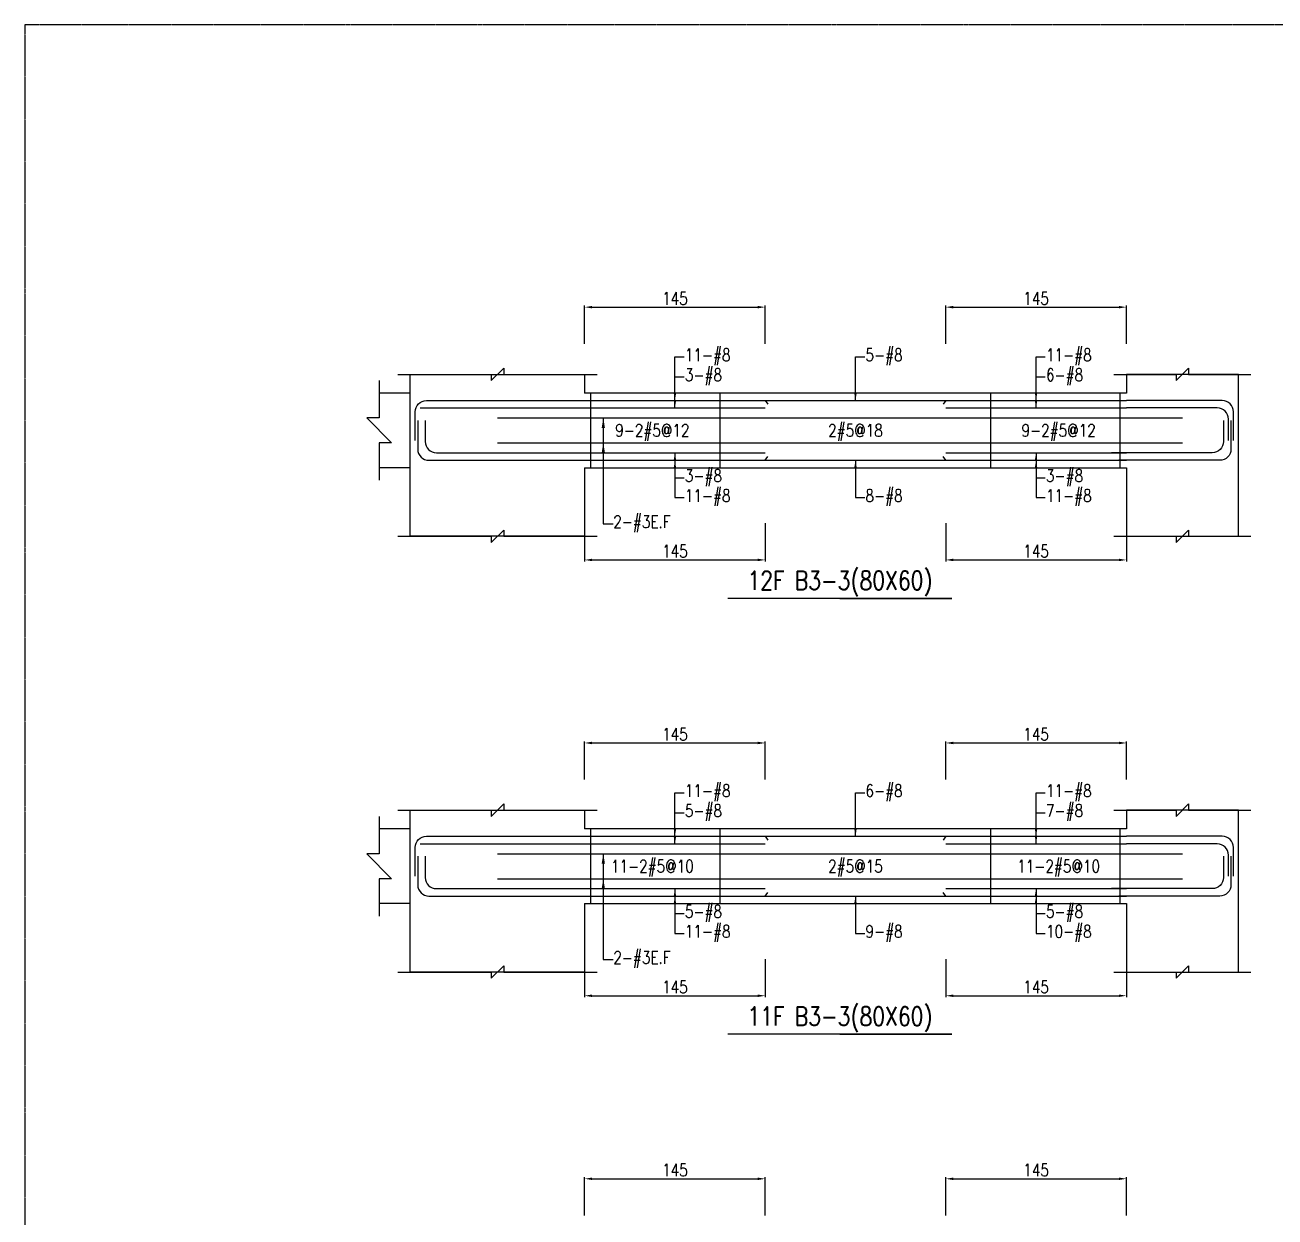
# Model space of a CAD drawing. Header units: millimetres. Extents: x 0 to 84580, y -12276 to 4373.
# Drawn here: x 26145 to 27149, y -1957 to -1000 of the extents above; entities that cross this region are included whole.
import ezdxf
from ezdxf.enums import TextEntityAlignment as Align

# ---------------------------------------------------------------- set-up
doc = ezdxf.new("R2010")
doc.units = ezdxf.units.MM
doc.header["$MEASUREMENT"] = 0
doc.linetypes.add('CENTER', pattern=[2, 1.25, -0.25, 0.25, -0.25])
for name, color, linetype in [('S-DIM', 2, 'Continuous'), ('S-GRID', 1, 'CENTER'), ('S-LEADER', 2, 'Continuous'), ('S-RC', 130, 'Continuous'), ('S-REINF', 6, 'Continuous'), ('S-TEXT', 2, 'Continuous')]:
    doc.layers.add(name, color=color, linetype=linetype)
doc.styles.add('CS4', font='romans.shx', dxfattribs={"width": 0.8, "bigfont": 'lsp.shx'})
doc.styles.get("Standard").update_dxf_attribs({"font": 'arial.ttf'})
doc.dimstyles.new('ISO-25', dxfattribs={"dimtxt": 2.5, "dimasz": 2.5, "dimexe": 1.25, "dimexo": 0.625, "dimtad": 1, "dimtxsty": 'Standard', "dimcen": 2.5, "dimadec": 0, "dimazin": 0, "dimtfac": 1, "dimtmove": 0, "dimatfit": 3, "dimfxl": 0, "dimarcsym": 0})

# ---------------------------------------------------------------- blocks, each defined once
blk = doc.blocks.new('*D725')
at = {"layer": 'DEFPOINTS', "color": 0, "transparency": 16777216}
for p in [(26739.4, -1926.6), (26594.4, -1956.6), (26739.4, -1956.6)]:
    blk.add_point(p, dxfattribs=at)
at = {"layer": 'S-DIM', "color": 0, "lineweight": -2, "transparency": 16777216}
for p, q in [((26594.4, -1956), (26594.4, -1925.3)), ((26600.4, -1926.6), (26733.4, -1926.6)), ((26739.4, -1956), (26739.4, -1925.3))]:
    blk.add_line(p, q, dxfattribs=at)
at = {"layer": 'S-DIM', "color": 0, "transparency": 16777216}
for points in [[(26600.4, -1925.6), (26600.4, -1927.6), (26594.4, -1926.6)], [(26733.4, -1925.6), (26733.4, -1927.6), (26739.4, -1926.6)]]:
    blk.add_solid(points, dxfattribs=at)
at = {"layer": 'S-DIM', "color": 0, "transparency": 16777216, "insert": (26666.9, -1919.6), "char_height": 10, "attachment_point": 5, "style": 'CS4'}
blk.add_mtext('145', dxfattribs=at)
blk = doc.blocks.new('*D726')
at = {"layer": 'DEFPOINTS', "color": 0, "transparency": 16777216}
for p in [(27029.4, -1926.6), (26884.4, -1956.6), (27029.4, -1956.6)]:
    blk.add_point(p, dxfattribs=at)
at = {"layer": 'S-DIM', "color": 0, "lineweight": -2, "transparency": 16777216}
for p, q in [((26884.4, -1956), (26884.4, -1925.3)), ((26890.4, -1926.6), (27023.4, -1926.6)), ((27029.4, -1956), (27029.4, -1925.3))]:
    blk.add_line(p, q, dxfattribs=at)
at = {"layer": 'S-DIM', "color": 0, "transparency": 16777216}
for points in [[(26890.4, -1925.6), (26890.4, -1927.6), (26884.4, -1926.6)], [(27023.4, -1925.6), (27023.4, -1927.6), (27029.4, -1926.6)]]:
    blk.add_solid(points, dxfattribs=at)
at = {"layer": 'S-DIM', "color": 0, "transparency": 16777216, "insert": (26956.9, -1919.6), "char_height": 10, "attachment_point": 5, "style": 'CS4'}
blk.add_mtext('145', dxfattribs=at)
blk = doc.blocks.new('*D729')
at = {"layer": 'DEFPOINTS', "color": 0, "transparency": 16777216}
for p in [(26739.4, -1576.6), (26594.4, -1606.6), (26739.4, -1606.6)]:
    blk.add_point(p, dxfattribs=at)
at = {"layer": 'S-DIM', "color": 0, "lineweight": -2, "transparency": 16777216}
for p, q in [((26594.4, -1606), (26594.4, -1575.3)), ((26739.4, -1606), (26739.4, -1575.3)), ((26600.4, -1576.6), (26733.4, -1576.6))]:
    blk.add_line(p, q, dxfattribs=at)
at = {"layer": 'S-DIM', "color": 0, "transparency": 16777216}
for points in [[(26600.4, -1575.6), (26600.4, -1577.6), (26594.4, -1576.6)], [(26733.4, -1575.6), (26733.4, -1577.6), (26739.4, -1576.6)]]:
    blk.add_solid(points, dxfattribs=at)
at = {"layer": 'S-DIM', "color": 0, "transparency": 16777216, "insert": (26666.9, -1569.6), "char_height": 10, "attachment_point": 5, "style": 'CS4'}
blk.add_mtext('145', dxfattribs=at)
blk = doc.blocks.new('*D730')
at = {"layer": 'DEFPOINTS', "color": 0, "transparency": 16777216}
for p in [(27029.4, -1576.6), (26884.4, -1606.6), (27029.4, -1606.6)]:
    blk.add_point(p, dxfattribs=at)
at = {"layer": 'S-DIM', "color": 0, "lineweight": -2, "transparency": 16777216}
for p, q in [((26884.4, -1606), (26884.4, -1575.3)), ((27029.4, -1606), (27029.4, -1575.3)), ((26890.4, -1576.6), (27023.4, -1576.6))]:
    blk.add_line(p, q, dxfattribs=at)
at = {"layer": 'S-DIM', "color": 0, "transparency": 16777216}
for points in [[(26890.4, -1575.6), (26890.4, -1577.6), (26884.4, -1576.6)], [(27023.4, -1575.6), (27023.4, -1577.6), (27029.4, -1576.6)]]:
    blk.add_solid(points, dxfattribs=at)
at = {"layer": 'S-DIM', "color": 0, "transparency": 16777216, "insert": (26956.9, -1569.6), "char_height": 10, "attachment_point": 5, "style": 'CS4'}
blk.add_mtext('145', dxfattribs=at)
blk = doc.blocks.new('*D731')
at = {"layer": 'DEFPOINTS', "color": 0, "transparency": 16777216}
for p in [(26594.4, -1749.6), (26739.4, -1749.6), (26739.4, -1779.6)]:
    blk.add_point(p, dxfattribs=at)
at = {"layer": 'S-DIM', "color": 0, "lineweight": -2, "transparency": 16777216}
for p, q in [((26594.4, -1750.2), (26594.4, -1780.8)), ((26739.4, -1750.2), (26739.4, -1780.8)), ((26600.4, -1779.6), (26733.4, -1779.6))]:
    blk.add_line(p, q, dxfattribs=at)
at = {"layer": 'S-DIM', "color": 0, "transparency": 16777216}
for points in [[(26600.4, -1778.6), (26600.4, -1780.6), (26594.4, -1779.6)], [(26733.4, -1778.6), (26733.4, -1780.6), (26739.4, -1779.6)]]:
    blk.add_solid(points, dxfattribs=at)
at = {"layer": 'S-DIM', "color": 0, "transparency": 16777216, "insert": (26666.9, -1772.6), "char_height": 10, "attachment_point": 5, "style": 'CS4'}
blk.add_mtext('145', dxfattribs=at)
blk = doc.blocks.new('*D732')
at = {"layer": 'DEFPOINTS', "color": 0, "transparency": 16777216}
for p in [(26884.4, -1749.6), (27029.4, -1749.6), (27029.4, -1779.6)]:
    blk.add_point(p, dxfattribs=at)
at = {"layer": 'S-DIM', "color": 0, "lineweight": -2, "transparency": 16777216}
for p, q in [((26884.4, -1750.2), (26884.4, -1780.8)), ((27029.4, -1750.2), (27029.4, -1780.8)), ((26890.4, -1779.6), (27023.4, -1779.6))]:
    blk.add_line(p, q, dxfattribs=at)
at = {"layer": 'S-DIM', "color": 0, "transparency": 16777216}
for points in [[(26890.4, -1778.6), (26890.4, -1780.6), (26884.4, -1779.6)], [(27023.4, -1778.6), (27023.4, -1780.6), (27029.4, -1779.6)]]:
    blk.add_solid(points, dxfattribs=at)
at = {"layer": 'S-DIM', "color": 0, "transparency": 16777216, "insert": (26956.9, -1772.6), "char_height": 10, "attachment_point": 5, "style": 'CS4'}
blk.add_mtext('145', dxfattribs=at)
blk = doc.blocks.new('*D739')
at = {"layer": 'DEFPOINTS', "color": 0, "transparency": 16777216}
for p in [(26739.4, -1226.6), (26594.4, -1256.6), (26739.4, -1256.6)]:
    blk.add_point(p, dxfattribs=at)
at = {"layer": 'S-DIM', "color": 0, "lineweight": -2, "transparency": 16777216}
for p, q in [((26594.4, -1256), (26594.4, -1225.3)), ((26600.4, -1226.6), (26733.4, -1226.6)), ((26739.4, -1256), (26739.4, -1225.3))]:
    blk.add_line(p, q, dxfattribs=at)
at = {"layer": 'S-DIM', "color": 0, "transparency": 16777216}
for points in [[(26600.4, -1225.6), (26600.4, -1227.6), (26594.4, -1226.6)], [(26733.4, -1225.6), (26733.4, -1227.6), (26739.4, -1226.6)]]:
    blk.add_solid(points, dxfattribs=at)
at = {"layer": 'S-DIM', "color": 0, "transparency": 16777216, "insert": (26666.9, -1219.6), "char_height": 10, "attachment_point": 5, "style": 'CS4'}
blk.add_mtext('145', dxfattribs=at)
blk = doc.blocks.new('*D740')
at = {"layer": 'DEFPOINTS', "color": 0, "transparency": 16777216}
for p in [(27029.4, -1226.6), (26884.4, -1256.6), (27029.4, -1256.6)]:
    blk.add_point(p, dxfattribs=at)
at = {"layer": 'S-DIM', "color": 0, "lineweight": -2, "transparency": 16777216}
for p, q in [((26884.4, -1256), (26884.4, -1225.3)), ((26890.4, -1226.6), (27023.4, -1226.6)), ((27029.4, -1256), (27029.4, -1225.3))]:
    blk.add_line(p, q, dxfattribs=at)
at = {"layer": 'S-DIM', "color": 0, "transparency": 16777216}
for points in [[(26890.4, -1225.6), (26890.4, -1227.6), (26884.4, -1226.6)], [(27023.4, -1225.6), (27023.4, -1227.6), (27029.4, -1226.6)]]:
    blk.add_solid(points, dxfattribs=at)
at = {"layer": 'S-DIM', "color": 0, "transparency": 16777216, "insert": (26956.9, -1219.6), "char_height": 10, "attachment_point": 5, "style": 'CS4'}
blk.add_mtext('145', dxfattribs=at)
blk = doc.blocks.new('*D741')
at = {"layer": 'DEFPOINTS', "color": 0, "transparency": 16777216}
for p in [(26594.4, -1399.6), (26739.4, -1399.6), (26739.4, -1429.6)]:
    blk.add_point(p, dxfattribs=at)
at = {"layer": 'S-DIM', "color": 0, "lineweight": -2, "transparency": 16777216}
for p, q in [((26594.4, -1400.2), (26594.4, -1430.8)), ((26739.4, -1400.2), (26739.4, -1430.8)), ((26600.4, -1429.6), (26733.4, -1429.6))]:
    blk.add_line(p, q, dxfattribs=at)
at = {"layer": 'S-DIM', "color": 0, "transparency": 16777216}
for points in [[(26600.4, -1428.6), (26600.4, -1430.6), (26594.4, -1429.6)], [(26733.4, -1428.6), (26733.4, -1430.6), (26739.4, -1429.6)]]:
    blk.add_solid(points, dxfattribs=at)
at = {"layer": 'S-DIM', "color": 0, "transparency": 16777216, "insert": (26666.9, -1422.6), "char_height": 10, "attachment_point": 5, "style": 'CS4'}
blk.add_mtext('145', dxfattribs=at)
blk = doc.blocks.new('*D742')
at = {"layer": 'DEFPOINTS', "color": 0, "transparency": 16777216}
for p in [(26884.4, -1399.6), (27029.4, -1399.6), (27029.4, -1429.6)]:
    blk.add_point(p, dxfattribs=at)
at = {"layer": 'S-DIM', "color": 0, "lineweight": -2, "transparency": 16777216}
for p, q in [((26884.4, -1400.2), (26884.4, -1430.8)), ((27029.4, -1400.2), (27029.4, -1430.8)), ((26890.4, -1429.6), (27023.4, -1429.6))]:
    blk.add_line(p, q, dxfattribs=at)
at = {"layer": 'S-DIM', "color": 0, "transparency": 16777216}
for points in [[(26890.4, -1428.6), (26890.4, -1430.6), (26884.4, -1429.6)], [(27023.4, -1428.6), (27023.4, -1430.6), (27029.4, -1429.6)]]:
    blk.add_solid(points, dxfattribs=at)
at = {"layer": 'S-DIM', "color": 0, "transparency": 16777216, "insert": (26956.9, -1422.6), "char_height": 10, "attachment_point": 5, "style": 'CS4'}
blk.add_mtext('145', dxfattribs=at)

msp = doc.modelspace()

# ---------------------------------------------------------------- linework, layer by layer
for p, q in [((26454.395, -1295.575), (26429.395, -1295.575)), ((26454.395, -1355.575), (26429.395, -1355.575)), ((26454.395, -1645.575), (26429.395, -1645.575)), ((26454.395, -1705.575), (26429.395, -1705.575))]:
    msp.add_line(p, q)
at = {"layer": 'S-GRID'}
msp.add_lwpolyline([(26145, -3069), (29374, -3069), (29374, -1000), (26145, -1000), (26145, -3069)], dxfattribs=at)
at = {"layer": 'S-RC'}
for points in [[(26444.395, -1280.575), (26519.395, -1280.59), (26519.394, -1285.59), (26529.396, -1275.592), (26529.395, -1280.592), (26604.395, -1280.607)], [(26594.395, -1355.575), (26594.395, -1410.575), (26454.395, -1410.575), (26454.395, -1280.575), (26594.395, -1280.575), (26594.395, -1295.575)], [(27019.395, -1280.575), (27069.395, -1280.585), (27069.394, -1285.585), (27079.396, -1275.587), (27079.395, -1280.587), (27129.395, -1280.597)], [(27029.395, -1355.575), (27029.395, -1410.575), (27119.395, -1410.575), (27119.395, -1280.575), (27029.395, -1280.575), (27029.395, -1295.575)], [(26429.395, -1285.575), (26429.395, -1315.575), (26419.395, -1315.575), (26439.395, -1335.575), (26429.395, -1335.575), (26429.395, -1365.575)], [(27029.395, -1295.575), (26594.395, -1295.575)], [(26594.395, -1355.575), (27029.395, -1355.575)], [(26444.395, -1410.575), (26519.395, -1410.59), (26519.394, -1415.59), (26529.396, -1405.592), (26529.395, -1410.592), (26604.395, -1410.607)], [(27019.395, -1410.575), (27069.395, -1410.585), (27069.394, -1415.585), (27079.396, -1405.587), (27079.395, -1410.587), (27129.395, -1410.597)], [(26799.395, -1460.575), (26889.395, -1460.575), (26709.395, -1460.575)], [(26444.395, -1630.575), (26519.395, -1630.59), (26519.394, -1635.59), (26529.396, -1625.592), (26529.395, -1630.592), (26604.395, -1630.607)], [(27019.395, -1630.575), (27069.395, -1630.585), (27069.394, -1635.585), (27079.396, -1625.587), (27079.395, -1630.587), (27129.395, -1630.597)], [(26429.395, -1635.575), (26429.395, -1665.575), (26419.395, -1665.575), (26439.395, -1685.575), (26429.395, -1685.575), (26429.395, -1715.575)], [(26594.395, -1705.575), (26594.395, -1760.575), (26454.395, -1760.575), (26454.395, -1630.575), (26594.395, -1630.575), (26594.395, -1645.575)], [(27029.395, -1705.575), (27029.395, -1760.575), (27119.395, -1760.575), (27119.395, -1630.575), (27029.395, -1630.575), (27029.395, -1645.575)], [(27029.395, -1645.575), (26594.395, -1645.575)], [(26594.395, -1705.575), (27029.395, -1705.575)], [(26444.395, -1760.575), (26519.395, -1760.59), (26519.394, -1765.59), (26529.396, -1755.592), (26529.395, -1760.592), (26604.395, -1760.607)], [(27019.395, -1760.575), (27069.395, -1760.585), (27069.394, -1765.585), (27079.396, -1755.587), (27079.395, -1760.587), (27129.395, -1760.597)], [(26799.395, -1810.575), (26889.395, -1810.575), (26709.395, -1810.575)]]:
    msp.add_lwpolyline(points, dxfattribs=at)
at = {"layer": 'S-REINF'}
for points in [[(26458.395, -1333.575), (26458.395, -1310.575, -0.41421356), (26467.395, -1301.575), (26594.395, -1301.575)], [(27115.395, -1333.575), (27115.395, -1310.575, 0.41421356), (27106.395, -1301.575), (27029.395, -1301.575)], [(27111.395, -1333.575), (27111.395, -1316.575, 0.41421356), (27102.395, -1307.575), (27029.395, -1307.575)], [(26460.395, -1317.575), (26460.395, -1340.575, 0.41421356), (26469.395, -1349.575), (26594.395, -1349.575)], [(26466.395, -1317.575), (26466.395, -1334.575, 0.41421356), (26475.395, -1343.575), (26594.395, -1343.575)], [(27107.395, -1317.575), (27107.395, -1334.575, -0.41421356), (27098.395, -1343.575), (27017.395, -1343.575)], [(27113.395, -1317.575), (27113.395, -1340.575, -0.41421356), (27104.395, -1349.575), (27023.395, -1349.575)], [(26458.395, -1683.575), (26458.395, -1660.575, -0.41421356), (26467.395, -1651.575), (26594.395, -1651.575)], [(27115.395, -1683.575), (27115.395, -1660.575, 0.41421356), (27106.395, -1651.575), (27029.395, -1651.575)], [(27111.395, -1683.575), (27111.395, -1666.575, 0.41421356), (27102.395, -1657.575), (27029.395, -1657.575)], [(26460.395, -1667.575), (26460.395, -1690.575, 0.41421356), (26469.395, -1699.575), (26594.395, -1699.575)], [(26466.395, -1667.575), (26466.395, -1684.575, 0.41421356), (26475.395, -1693.575), (26594.395, -1693.575)], [(27107.395, -1667.575), (27107.395, -1684.575, -0.41421356), (27098.395, -1693.575), (27017.395, -1693.575)], [(27113.395, -1667.575), (27113.395, -1690.575, -0.41421356), (27104.395, -1699.575), (27023.395, -1699.575)]]:
    msp.add_lwpolyline(points, format="xyb", dxfattribs=at)
for points in [[(26594.395, -1301.575), (26739.395, -1301.575)], [(26739.395, -1301.575), (26741.395, -1304.575)], [(26739.395, -1301.575), (26884.395, -1301.575)], [(26884.395, -1301.575), (26882.395, -1304.575)], [(26884.395, -1301.575), (27029.395, -1301.575)], [(26462.395, -1307.575), (26594.395, -1307.575)], [(26594.395, -1307.575), (26739.395, -1307.575)], [(26884.395, -1307.575), (27029.395, -1307.575)], [(26594.395, -1343.575), (26739.395, -1343.575)], [(26884.395, -1343.575), (27029.395, -1343.575)], [(26594.395, -1349.575), (26739.395, -1349.575)], [(26739.395, -1349.575), (26741.395, -1346.575)], [(26739.395, -1349.575), (26884.395, -1349.575)], [(26884.395, -1349.575), (26882.395, -1346.575)], [(26884.395, -1349.575), (27029.395, -1349.575)], [(26594.395, -1651.575), (26739.395, -1651.575)], [(26739.395, -1651.575), (26741.395, -1654.575)], [(26739.395, -1651.575), (26884.395, -1651.575)], [(26884.395, -1651.575), (26882.395, -1654.575)], [(26884.395, -1651.575), (27029.395, -1651.575)], [(26462.395, -1657.575), (26594.395, -1657.575)], [(26594.395, -1657.575), (26739.395, -1657.575)], [(26884.395, -1657.575), (27029.395, -1657.575)], [(26594.395, -1693.575), (26739.395, -1693.575)], [(26884.395, -1693.575), (27029.395, -1693.575)], [(26594.395, -1699.575), (26739.395, -1699.575)], [(26739.395, -1699.575), (26741.395, -1696.575)], [(26739.395, -1699.575), (26884.395, -1699.575)], [(26884.395, -1699.575), (26882.395, -1696.575)], [(26884.395, -1699.575), (27029.395, -1699.575)]]:
    msp.add_lwpolyline(points, dxfattribs=at)
at = {"layer": 'S-REINF', "color": 1}
for points in [[(26599.395, -1355.575), (26599.395, -1295.575)], [(26703.145, -1355.575), (26703.145, -1295.575)], [(26920.645, -1355.575), (26920.645, -1295.575)], [(27024.395, -1355.575), (27024.395, -1295.575)], [(26524.395, -1315.575), (27074.395, -1315.575)], [(26524.395, -1335.575), (27074.395, -1335.575)], [(26599.395, -1705.575), (26599.395, -1645.575)], [(26703.145, -1705.575), (26703.145, -1645.575)], [(26920.645, -1705.575), (26920.645, -1645.575)], [(27024.395, -1705.575), (27024.395, -1645.575)], [(26524.395, -1665.575), (27074.395, -1665.575)], [(26524.395, -1685.575), (27074.395, -1685.575)]]:
    msp.add_lwpolyline(points, dxfattribs=at)

# ---------------------------------------------------------------- texts
at = {"layer": 'S-LEADER', "char_height": 10, "attachment_point": 4, "style": 'CS4'}
for s, insert in [('11-#8', (26674.895, -1266.575)), ('5-#8', (26819.895, -1266.575)), ('11-#8', (26964.895, -1266.575)), ('3-#8', (26674.895, -1282.575)), ('6-#8', (26964.895, -1282.575)), ('3-#8', (26674.895, -1363.575)), ('3-#8', (26964.895, -1363.575)), ('11-#8', (26674.895, -1379.575)), ('8-#8', (26819.895, -1379.575)), ('11-#8', (26964.895, -1379.575)), ('11-#8', (26674.895, -1616.575)), ('6-#8', (26819.895, -1616.575)), ('11-#8', (26964.895, -1616.575)), ('5-#8', (26674.895, -1632.575)), ('7-#8', (26964.895, -1632.575)), ('5-#8', (26674.895, -1713.575)), ('5-#8', (26964.895, -1713.575)), ('11-#8', (26674.895, -1729.575)), ('9-#8', (26819.895, -1729.575)), ('10-#8', (26964.895, -1729.575))]:
    msp.add_mtext(s, dxfattribs=dict(at, insert=insert))
at = {"layer": 'S-LEADER', "color": 3, "char_height": 10, "attachment_point": 4, "style": 'CS4'}
for insert in [(26617.395, -1400.575), (26617.395, -1750.575)]:
    msp.add_mtext('2-#3E.F', dxfattribs=dict(at, insert=insert))
at = {"layer": 'S-RC', "style": 'CS4', "width": 0.8}
for s, p in [('12F B3-3(80X60)', (26799.395, -1453.575)), ('11F B3-3(80X60)', (26799.395, -1803.575))]:
    msp.add_text(s, height=15, dxfattribs=at).set_placement(p, align=Align.CENTER)
at = {"layer": 'S-TEXT', "color": 1, "style": 'CS4', "width": 0.8}
for s, p in [('9-2#5@12', (26648.77, -1330.575)), ('2#5@18', (26811.895, -1330.575)), ('9-2#5@12', (26975.02, -1330.575)), ('11-2#5@10', (26648.77, -1680.575)), ('2#5@15', (26811.895, -1680.575)), ('11-2#5@10', (26975.02, -1680.575))]:
    msp.add_text(s, height=10, dxfattribs=at).set_placement(p, align=Align.CENTER)

# ---------------------------------------------------------------- dimensions: what is measured, and where the dimension line sits
at = {"layer": 'S-DIM'}
for p1, p2, distance, picture, middle in [((26594.395, -1256.575), (26739.395, -1256.575), 30, '*D739', (26666.895, -1219.575)), ((26884.395, -1256.575), (27029.395, -1256.575), 30, '*D740', (26956.895, -1219.575)), ((26594.395, -1399.575), (26739.395, -1399.575), -30, '*D741', (26666.895, -1422.575)), ((26884.395, -1399.575), (27029.395, -1399.575), -30, '*D742', (26956.895, -1422.575)), ((26594.395, -1606.575), (26739.395, -1606.575), 30, '*D729', (26666.895, -1569.575)), ((26884.395, -1606.575), (27029.395, -1606.575), 30, '*D730', (26956.895, -1569.575)), ((26594.395, -1749.575), (26739.395, -1749.575), -30, '*D731', (26666.895, -1772.575)), ((26884.395, -1749.575), (27029.395, -1749.575), -30, '*D732', (26956.895, -1772.575)), ((26594.395, -1956.575), (26739.395, -1956.575), 30, '*D725', (26666.895, -1919.575)), ((26884.395, -1956.575), (27029.395, -1956.575), 30, '*D726', (26956.895, -1919.575))]:
    dim = msp.add_aligned_dim(p1=p1, p2=p2, distance=distance, dimstyle='ISO-25', override={"dimtxt": 10, "dimasz": 6, "dimgap": 2, "dimtxsty": 'CS4'}, dxfattribs=at)
    dim.commit()
    dim.dimension.update_dxf_attribs({"geometry": picture, "text_midpoint": middle})

# ---------------------------------------------------------------- leaders
at = {"layer": 'S-LEADER', "annotation_type": 0, "has_hookline": 1, "hookline_direction": 0}
for points, override, text_width in [([(26666.895, -1301.575), (26666.895, -1266.575), (26674.27, -1266.575)], {"dimasz": 6, "dimtad": 0}, 37.333), ([(26811.895, -1301.575), (26811.895, -1266.575), (26819.27, -1266.575)], {"dimasz": 6, "dimtad": 0}, 30.857), ([(26956.895, -1301.575), (26956.895, -1266.575), (26964.27, -1266.575)], {"dimasz": 6, "dimtad": 0}, 37.333), ([(26666.895, -1307.575), (26666.895, -1282.575), (26674.27, -1282.575)], {"dimasz": 6, "dimtad": 0}, 30.857), ([(26956.895, -1307.575), (26956.895, -1282.575), (26964.27, -1282.575)], {"dimasz": 6, "dimtad": 0}, 30.476), ([(26609.395, -1335.575), (26609.395, -1400.575), (26616.77, -1400.575)], {"dimasz": 8, "dimtad": 0}, 49.524), ([(26666.895, -1343.575), (26666.895, -1363.575), (26674.27, -1363.575)], {"dimasz": 6, "dimtad": 0}, 30.857), ([(26956.895, -1343.575), (26956.895, -1363.575), (26964.27, -1363.575)], {"dimasz": 6, "dimtad": 0}, 30.857), ([(26666.895, -1349.575), (26666.895, -1379.575), (26674.27, -1379.575)], {"dimasz": 6, "dimtad": 0}, 37.333), ([(26811.895, -1349.575), (26811.895, -1379.575), (26819.27, -1379.575)], {"dimasz": 6, "dimtad": 0}, 30.857), ([(26956.895, -1349.575), (26956.895, -1379.575), (26964.27, -1379.575)], {"dimasz": 6, "dimtad": 0}, 37.333), ([(26666.895, -1651.575), (26666.895, -1616.575), (26674.27, -1616.575)], {"dimasz": 6, "dimtad": 0}, 37.333), ([(26811.895, -1651.575), (26811.895, -1616.575), (26819.27, -1616.575)], {"dimasz": 6, "dimtad": 0}, 30.476), ([(26956.895, -1651.575), (26956.895, -1616.575), (26964.27, -1616.575)], {"dimasz": 6, "dimtad": 0}, 37.333), ([(26666.895, -1657.575), (26666.895, -1632.575), (26674.27, -1632.575)], {"dimasz": 6, "dimtad": 0}, 30.857), ([(26956.895, -1657.575), (26956.895, -1632.575), (26964.27, -1632.575)], {"dimasz": 6, "dimtad": 0}, 30.857), ([(26609.395, -1685.575), (26609.395, -1750.575), (26616.77, -1750.575)], {"dimasz": 8, "dimtad": 0}, 49.524), ([(26666.895, -1693.575), (26666.895, -1713.575), (26674.27, -1713.575)], {"dimasz": 6, "dimtad": 0}, 30.857), ([(26956.895, -1693.575), (26956.895, -1713.575), (26964.27, -1713.575)], {"dimasz": 6, "dimtad": 0}, 30.857), ([(26666.895, -1699.575), (26666.895, -1729.575), (26674.27, -1729.575)], {"dimasz": 6, "dimtad": 0}, 37.333), ([(26811.895, -1699.575), (26811.895, -1729.575), (26819.27, -1729.575)], {"dimasz": 6, "dimtad": 0}, 30.857), ([(26956.895, -1699.575), (26956.895, -1729.575), (26964.27, -1729.575)], {"dimasz": 6, "dimtad": 0}, 37.333)]:
    msp.add_leader(points, dimstyle='ISO-25', override=override, dxfattribs=dict(at, text_width=text_width))
at = {"layer": 'S-LEADER'}
for points in [[(26609.395, -1315.575), (26609.395, -1400.575), (26617.395, -1400.575)], [(26609.395, -1665.575), (26609.395, -1750.575), (26617.395, -1750.575)]]:
    msp.add_leader(points, dimstyle='ISO-25', override={"dimasz": 8}, dxfattribs=at)

doc.saveas('drawing.dxf')
